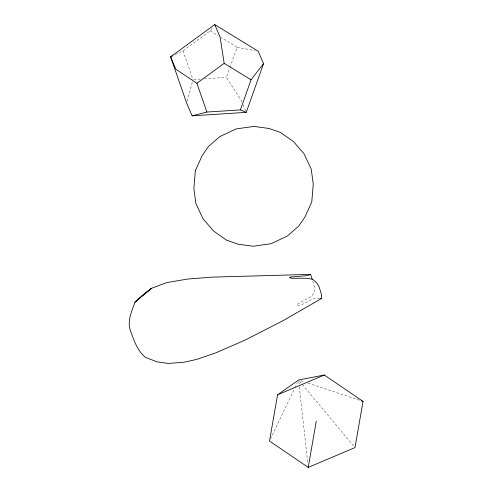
<?xml version="1.0" encoding="UTF-8"?>
<svg xmlns="http://www.w3.org/2000/svg" width="492" height="492" viewBox="0 0 492 492"><rect width="100%" height="100%" fill="white"/><g stroke="black" fill="none" stroke-linecap="round" stroke-linejoin="round"><path stroke-width="0.37" stroke-dasharray="2.46 1.84" d="M187.341 101.235L192.587 80.971M241.818 101.998L240.932 99.925L226.431 77.373L229.733 68.056M229.985 67.336L237.101 47.269L220.717 37.238M270.502 438.932L294.653 388.336M294.985 387.641L297.297 382.788M175.392 54.483L182.95 50.75L210.225 30.818L212.47 27.712M193.725 79.476L200.57 79.034M204.371 78.788L226.431 77.373M237.101 47.269L255.182 50.658M319.763 298.343C311.639 296.571 304.431 305.772 297.014 305.63A2.146 1.138 -30.5 0 1 297.211 304.573C304.179 298.73 319.443 296.774 313.558 284.321M300.79 380.74L304.413 381.94M308.029 383.139L359.418 400.199M210.225 30.818L218.091 35.633M299.603 381.195L354 446.422M243.005 104.759L245.963 111.659M182.95 50.75L192.962 79.526M312.752 281.08L313.539 284.235M298.785 381.54L299.29 386.097M299.37 386.853L307.801 463.599"/><path stroke-width="0.74" d="M277.568 394.818L269.511 441.01L308.22 467.4L354.984 447.597L363.041 401.398L324.333 375.015L298.619 380.021L277.568 394.818L324.333 375.015M308.22 467.4L316.276 421.207M192.108 115.829L206.904 112.053L240.373 109.907L251.043 79.802L263.521 63.646L258.195 51.217L214.721 24.6L170.583 56.851L186.782 103.406L192.108 115.829L246.258 112.348L263.521 63.646M310.587 274.388L211.911 277.131L187.569 279.056L166.825 282.605L151.634 288.25L142.403 295.532L134.949 302.143C131.807 311.381 126.924 320.895 130.466 330.759C133.947 340.446 137.323 350.642 145.521 357.444L157.12 361.854L168.19 363.434L183.94 362.229L196.634 359.437L215.779 352.862L244.825 340.23L283.023 320.679L321.676 298.423L321.59 294.788L319.044 286.793L316.83 283.041L313.429 279.905L311.399 279.019L306.608 278.238L291.897 278.3L289.579 277.666A2.116 0.676 -1.1 0 1 289.911 277.137L307.426 275.594L310.587 274.388L312.402 279.751M140.706 297.353L134.949 302.143L145.669 292.715L151.634 288.25L141.856 296.393M172.643 55.836L170.583 56.851L175.908 69.28L196.892 83.283L224.174 63.351L220.047 37.029L214.721 24.6M321.676 298.423L320.513 298.472M361.589 400.918L363.041 401.398M240.373 109.907L246.258 112.348M224.174 63.351L251.043 79.802M196.892 83.283L206.904 112.053M195.342 170.742L193.866 188.614L195.89 203.485L203.024 218.792L213.663 231.099L226.486 240.121L238.06 244.18L253.177 246.24L270.981 243.731L287.23 236.111L298.699 226.142L305.114 216.732L311.774 201.917L313.256 184.045L311.233 169.174L304.099 153.867L293.46 141.555L280.637 132.539L269.062 128.48L253.946 126.419L236.142 128.922L219.893 136.548L208.423 146.518L202.003 155.927L195.342 170.742"/></g></svg>
